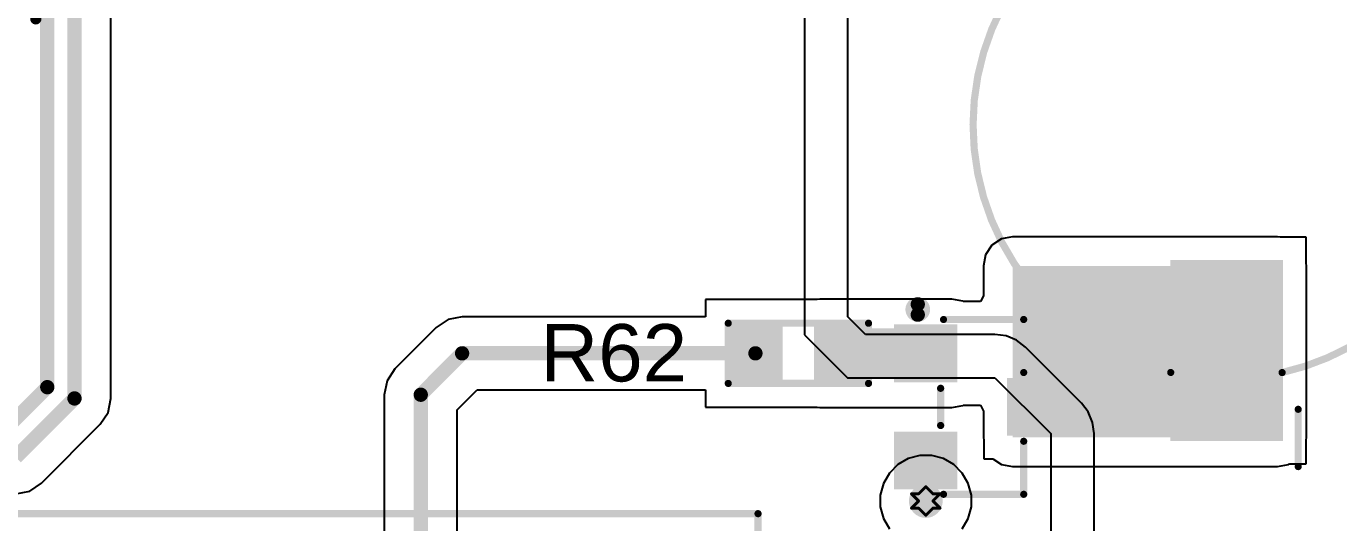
# Model space of a CAD drawing. Header units: inches. Extents: x -3 to 5437, y -3 to 5435.
# Drawn here: x 172.35 to 195.63, y 97.02 to 105.83 of the extents above; entities that cross this region are included whole.
import ezdxf

# ---------------------------------------------------------------- set-up
doc = ezdxf.new("R2010")
doc.units = ezdxf.units.IN
for name, color, linetype in [('Bottom Layer', 5, 'Continuous'), ('Drill Drawing', 1, 'Continuous'), ('GND', 16, 'Continuous'), ('PWR', 76, 'Continuous'), ('Top Layer', 1, 'Continuous'), ('Top Overlay', 2, 'Continuous'), ('Top Paste', 8, 'Continuous'), ('Top Solder', 216, 'Continuous'), ('Via Holes', 16, 'Continuous')]:
    doc.layers.add(name, color=color, linetype=linetype)
doc.styles.add('Arial', font='', dxfattribs={"height": 0.2})
doc.styles.get('Arial').set_extended_font_data('Arial')

# ---------------------------------------------------------------- blocks, each defined once
blk = doc.blocks.new('HC_12_M______SMD_10')
at = {"layer": 'Top Overlay'}
for points in [[(-14.173, 8.126, 0.127, 0.127, 0), (13.627, 8.126, 0.127, 0.127, 0)], [(13.627, -6.274, 0.127, 0.127, 0), (13.627, 8.126, 0.127, 0.127, 0)]]:
    blk.add_lwpolyline(points, format="xyseb", dxfattribs=at)
blk.add_lwpolyline([(13.595, 8.126, 0.0635, 0.0635, 1), (13.659, 8.126, 0.0635, 0.0635, 1)], format="xyseb", close=True, dxfattribs=at)
blk.add_lwpolyline([(13.595, 8.126, 0.0635, 0.0635, 1), (13.659, 8.126, 0.0635, 0.0635, 1)], format="xyseb", close=True, dxfattribs=at)
blk = doc.blocks.new('YS_SBZ9032C03R16_407')
at = {"layer": 'Top Layer'}
for points in [[(-5.5, 0.9), (-2.5, 0.9), (-2.5, -0.9), (-5.5, -0.9)], [(2.5, 0.9), (5.5, 0.9), (5.5, -0.9), (2.5, -0.9)]]:
    blk.add_hatch(color=1, dxfattribs=at).paths.add_polyline_path(points)
at = {"layer": 'Top Paste'}
for points in [[(-5.5, 0.9), (-2.5, 0.9), (-2.5, -0.9), (-5.5, -0.9)], [(2.5, 0.9), (5.5, 0.9), (5.5, -0.9), (2.5, -0.9)]]:
    blk.add_hatch(color=8, dxfattribs=at).paths.add_polyline_path(points)
at = {"layer": 'Top Solder'}
for points in [[(-5.602, 1.002), (-2.398, 1.002), (-2.398, -1.002), (-5.602, -1.002)], [(2.398, 1.002), (5.602, 1.002), (5.602, -1.002), (2.398, -1.002)]]:
    blk.add_hatch(color=216, dxfattribs=at).paths.add_polyline_path(points)
at = {"layer": 'Top Overlay'}
for points in [[(2.51, 6.543, 0.127, 0.127, 0), (-2.51, 6.543, 0.127, 0.127, 0)], [(-2.51, 3.735, 0.127, 0.127, 0), (-2.51, 6.543, 0.127, 0.127, 0)], [(2.51, 3.735, 0.127, 0.127, 0), (2.51, 6.543, 0.127, 0.127, 0)], [(-4.391, 0.984, 0.127, 0.127, -0.191928), (-2.51, 3.735, 0.127, 0.127, 0)], [(2.51, 3.735, 0.127, 0.127, -0.191928), (4.391, 0.984, 0.127, 0.127, 0)], [(-4.953, 1.075, 0.127, 0.127, 0), (-4.953, 2.091, 0.127, 0.127, 0)], [(-4.445, 1.575, 0.127, 0.127, 0), (-5.461, 1.575, 0.127, 0.127, 0)], [(6.058, 1.27, 0.127, 0.127, 0), (5.042, 1.27, 0.127, 0.127, 0)], [(4.389, -0.992, 0.127, 0.127, -0.799951), (-4.391, -0.984, 0.127, 0.127, 0)]]:
    blk.add_lwpolyline(points, format="xyseb", dxfattribs=at)
for points in [[(-2.542, 6.543, 0.0635, 0.0635, 1), (-2.479, 6.543, 0.0635, 0.0635, 1)], [(-2.542, 6.543, 0.0635, 0.0635, 1), (-2.479, 6.543, 0.0635, 0.0635, 1)], [(2.479, 6.543, 0.0635, 0.0635, 1), (2.542, 6.543, 0.0635, 0.0635, 1)], [(2.479, 6.543, 0.0635, 0.0635, 1), (2.542, 6.543, 0.0635, 0.0635, 1)], [(-2.542, 3.735, 0.0635, 0.0635, 1), (-2.479, 3.735, 0.0635, 0.0635, 1)], [(-2.542, 3.735, 0.0635, 0.0635, 1), (-2.479, 3.735, 0.0635, 0.0635, 1)], [(2.479, 3.735, 0.0635, 0.0635, 1), (2.542, 3.735, 0.0635, 0.0635, 1)], [(2.479, 3.735, 0.0635, 0.0635, 1), (2.542, 3.735, 0.0635, 0.0635, 1)], [(-4.985, 2.091, 0.0635, 0.0635, 1), (-4.921, 2.091, 0.0635, 0.0635, 1)], [(-5.493, 1.575, 0.0635, 0.0635, 1), (-5.429, 1.575, 0.0635, 0.0635, 1)], [(-4.477, 1.575, 0.0635, 0.0635, 1), (-4.413, 1.575, 0.0635, 0.0635, 1)], [(5.011, 1.27, 0.0635, 0.0635, 1), (5.074, 1.27, 0.0635, 0.0635, 1)], [(6.027, 1.27, 0.0635, 0.0635, 1), (6.09, 1.27, 0.0635, 0.0635, 1)], [(-4.985, 1.075, 0.0635, 0.0635, 1), (-4.921, 1.075, 0.0635, 0.0635, 1)], [(-4.423, 0.984, 0.0635, 0.0635, 1), (-4.359, 0.984, 0.0635, 0.0635, 1)], [(4.359, 0.984, 0.0635, 0.0635, 1), (4.423, 0.984, 0.0635, 0.0635, 1)], [(-4.423, -0.984, 0.0635, 0.0635, 1), (-4.359, -0.984, 0.0635, 0.0635, 1)], [(4.358, -0.992, 0.0635, 0.0635, 1), (4.421, -0.992, 0.0635, 0.0635, 1)]]:
    blk.add_lwpolyline(points, format="xyseb", close=True, dxfattribs=at)
blk = doc.blocks.new('TL3300CF160Q_416')
at = {"layer": 'Top Layer'}
for points in [[(-6.5, 1.6), (-9, 1.6), (-9, 3.4), (-6.5, 3.4)], [(9, 1.6), (6.5, 1.6), (6.5, 3.4), (9, 3.4)], [(-6.5, -3.4), (-9, -3.4), (-9, -1.6), (-6.5, -1.6)], [(9, -3.4), (6.5, -3.4), (6.5, -1.6), (9, -1.6)]]:
    blk.add_hatch(color=1, dxfattribs=at).paths.add_polyline_path(points)
at = {"layer": 'Top Paste'}
for points in [[(-6.5, 1.6), (-9, 1.6), (-9, 3.4), (-6.5, 3.4)], [(9, 1.6), (6.5, 1.6), (6.5, 3.4), (9, 3.4)], [(-6.5, -3.4), (-9, -3.4), (-9, -1.6), (-6.5, -1.6)], [(9, -3.4), (6.5, -3.4), (6.5, -1.6), (9, -1.6)]]:
    blk.add_hatch(color=8, dxfattribs=at).paths.add_polyline_path(points)
at = {"layer": 'Top Solder'}
for points in [[(-6.398, 1.498), (-9.102, 1.498), (-9.102, 3.502), (-6.398, 3.502)], [(9.102, 1.498), (6.398, 1.498), (6.398, 3.502), (9.102, 3.502)], [(-6.398, -3.502), (-9.102, -3.502), (-9.102, -1.498), (-6.398, -1.498)], [(9.102, -3.502), (6.398, -3.502), (6.398, -1.498), (9.102, -1.498)]]:
    blk.add_hatch(color=216, dxfattribs=at).paths.add_polyline_path(points)
at = {"layer": 'Top Overlay'}
for points in [[(-4.724, 6.121, 0.2, 0.2, 0), (-5.639, 5.207, 0.2, 0.2, 0)], [(-4.724, 6.121, 0.2, 0.2, 0), (4.724, 6.121, 0.2, 0.2, 0)], [(4.724, 6.121, 0.2, 0.2, 0), (5.639, 5.207, 0.2, 0.2, 0)], [(-6.121, 1.342, 0.2, 0.2, 0), (-6.121, -1.295, 0.2, 0.2, 0)], [(6.147, 1.368, 0.2, 0.2, 0), (6.147, -1.397, 0.2, 0.2, 0)], [(-5.639, -5.207, 0.2, 0.2, 0), (-4.724, -6.121, 0.2, 0.2, 0)], [(5.639, -5.207, 0.2, 0.2, 0), (4.724, -6.121, 0.2, 0.2, 0)], [(-4.724, -6.121, 0.2, 0.2, 0), (4.724, -6.121, 0.2, 0.2, 0)]]:
    blk.add_lwpolyline(points, format="xyseb", dxfattribs=at)
for points in [[(-4.774, 6.121, 0.1, 0.1, 1), (-4.674, 6.121, 0.1, 0.1, 1)], [(-4.774, 6.121, 0.1, 0.1, 1), (-4.674, 6.121, 0.1, 0.1, 1)], [(4.674, 6.121, 0.1, 0.1, 1), (4.774, 6.121, 0.1, 0.1, 1)], [(4.674, 6.121, 0.1, 0.1, 1), (4.774, 6.121, 0.1, 0.1, 1)], [(-5.689, 5.207, 0.1, 0.1, 1), (-5.589, 5.207, 0.1, 0.1, 1)], [(5.589, 5.207, 0.1, 0.1, 1), (5.689, 5.207, 0.1, 0.1, 1)], [(-6.171, 1.342, 0.1, 0.1, 1), (-6.071, 1.342, 0.1, 0.1, 1)], [(6.097, 1.368, 0.1, 0.1, 1), (6.197, 1.368, 0.1, 0.1, 1)], [(-8.43, 0.993, 0.254, 0.254, 1), (-8.97, 0.993, 0.254, 0.254, 1)], [(-9.034, 0.993, 0.127, 0.127, 1), (-8.907, 0.993, 0.127, 0.127, 1)], [(-8.494, 0.993, 0.127, 0.127, 1), (-8.367, 0.993, 0.127, 0.127, 1)], [(-6.171, -1.295, 0.1, 0.1, 1), (-6.071, -1.295, 0.1, 0.1, 1)], [(6.097, -1.397, 0.1, 0.1, 1), (6.197, -1.397, 0.1, 0.1, 1)], [(-5.689, -5.207, 0.1, 0.1, 1), (-5.589, -5.207, 0.1, 0.1, 1)], [(5.589, -5.207, 0.1, 0.1, 1), (5.689, -5.207, 0.1, 0.1, 1)], [(-4.774, -6.121, 0.1, 0.1, 1), (-4.674, -6.121, 0.1, 0.1, 1)], [(-4.774, -6.121, 0.1, 0.1, 1), (-4.674, -6.121, 0.1, 0.1, 1)], [(4.674, -6.121, 0.1, 0.1, 1), (4.774, -6.121, 0.1, 0.1, 1)], [(4.674, -6.121, 0.1, 0.1, 1), (4.774, -6.121, 0.1, 0.1, 1)]]:
    blk.add_lwpolyline(points, format="xyseb", close=True, dxfattribs=at)
blk = doc.blocks.new('RES_0603_419')
at = {"layer": 'Top Layer'}
for points in [[(-0.381, 0.4445), (-0.381, -0.4445), (-1.143, -0.4445), (-1.143, 0.4445)], [(1.143, 0.4445), (1.143, -0.4445), (0.381, -0.4445), (0.381, 0.4445)]]:
    blk.add_hatch(color=1, dxfattribs=at).paths.add_polyline_path(points)
at = {"layer": 'Top Paste'}
for points in [[(-0.381, 0.4445), (-0.381, -0.4445), (-1.143, -0.4445), (-1.143, 0.4445)], [(1.143, 0.4445), (1.143, -0.4445), (0.381, -0.4445), (0.381, 0.4445)]]:
    blk.add_hatch(color=8, dxfattribs=at).paths.add_polyline_path(points)
at = {"layer": 'Top Solder'}
for points in [[(-0.2794, 0.5461), (-0.2794, -0.5461), (-1.2446, -0.5461), (-1.2446, 0.5461)], [(1.2446, 0.5461), (1.2446, -0.5461), (0.2794, -0.5461), (0.2794, 0.5461)]]:
    blk.add_hatch(color=216, dxfattribs=at).paths.add_polyline_path(points)
at = {"layer": 'Top Overlay'}
for points in [[(-1.2446, 0.5334, 0.127, 0.127, 0), (-1.2446, -0.5334, 0.127, 0.127, 0)], [(1.2446, 0.5334, 0.127, 0.127, 0), (-1.2446, 0.5334, 0.127, 0.127, 0)], [(1.2446, 0.5334, 0.127, 0.127, 0), (1.2446, -0.5334, 0.127, 0.127, 0)], [(1.2446, -0.5334, 0.127, 0.127, 0), (-1.2446, -0.5334, 0.127, 0.127, 0)]]:
    blk.add_lwpolyline(points, format="xyseb", dxfattribs=at)
for points in [[(-1.27635, 0.5334, 0.0635, 0.0635, 1), (-1.21285, 0.5334, 0.0635, 0.0635, 1)], [(-1.27635, 0.5334, 0.0635, 0.0635, 1), (-1.21285, 0.5334, 0.0635, 0.0635, 1)], [(1.21285, 0.5334, 0.0635, 0.0635, 1), (1.27635, 0.5334, 0.0635, 0.0635, 1)], [(1.21285, 0.5334, 0.0635, 0.0635, 1), (1.27635, 0.5334, 0.0635, 0.0635, 1)], [(-1.27635, -0.5334, 0.0635, 0.0635, 1), (-1.21285, -0.5334, 0.0635, 0.0635, 1)], [(-1.27635, -0.5334, 0.0635, 0.0635, 1), (-1.21285, -0.5334, 0.0635, 0.0635, 1)], [(1.21285, -0.5334, 0.0635, 0.0635, 1), (1.27635, -0.5334, 0.0635, 0.0635, 1)], [(1.21285, -0.5334, 0.0635, 0.0635, 1), (1.27635, -0.5334, 0.0635, 0.0635, 1)]]:
    blk.add_lwpolyline(points, format="xyseb", close=True, dxfattribs=at)
blk = doc.blocks.new('SOT_23_454')
at = {"layer": 'Top Layer'}
for points in [[(-0.41, 1.46), (0.41, 1.46), (0.41, 0.54), (-0.41, 0.54)], [(-1.36, -0.54), (-0.54, -0.54), (-0.54, -1.46), (-1.36, -1.46)], [(0.54, -0.54), (1.36, -0.54), (1.36, -1.46), (0.54, -1.46)]]:
    blk.add_hatch(color=1, dxfattribs=at).paths.add_polyline_path(points)
at = {"layer": 'Top Paste'}
for points in [[(-0.41, 1.46), (0.41, 1.46), (0.41, 0.54), (-0.41, 0.54)], [(-1.36, -0.54), (-0.54, -0.54), (-0.54, -1.46), (-1.36, -1.46)], [(0.54, -0.54), (1.36, -0.54), (1.36, -1.46), (0.54, -1.46)]]:
    blk.add_hatch(color=8, dxfattribs=at).paths.add_polyline_path(points)
at = {"layer": 'Top Solder'}
for points in [[(-0.512, 1.562), (0.512, 1.562), (0.512, 0.438), (-0.512, 0.438)], [(-1.462, -0.438), (-0.438, -0.438), (-0.438, -1.562), (-1.462, -1.562)], [(0.438, -0.438), (1.462, -0.438), (1.462, -1.562), (0.438, -1.562)]]:
    blk.add_hatch(color=216, dxfattribs=at).paths.add_polyline_path(points)
at = {"layer": 'Top Overlay'}
for points in [[(-1.549, -0.686, 0.127, 0.127, 0), (-1.549, 0.737, 0.127, 0.127, 0)], [(-0.61, 0.737, 0.127, 0.127, 0), (-1.549, 0.737, 0.127, 0.127, 0)], [(1.549, 0.737, 0.127, 0.127, 0), (0.61, 0.737, 0.127, 0.127, 0)], [(1.549, -0.686, 0.127, 0.127, 0), (1.549, 0.737, 0.127, 0.127, 0)], [(0.33, -0.737, 0.127, 0.127, 0), (-0.33, -0.737, 0.127, 0.127, 0)]]:
    blk.add_lwpolyline(points, format="xyseb", dxfattribs=at)
for points in [[(-1.581, 0.737, 0.0635, 0.0635, 1), (-1.518, 0.737, 0.0635, 0.0635, 1)], [(-1.581, 0.737, 0.0635, 0.0635, 1), (-1.518, 0.737, 0.0635, 0.0635, 1)], [(-0.641, 0.737, 0.0635, 0.0635, 1), (-0.578, 0.737, 0.0635, 0.0635, 1)], [(0.578, 0.737, 0.0635, 0.0635, 1), (0.641, 0.737, 0.0635, 0.0635, 1)], [(1.518, 0.737, 0.0635, 0.0635, 1), (1.581, 0.737, 0.0635, 0.0635, 1)], [(1.518, 0.737, 0.0635, 0.0635, 1), (1.581, 0.737, 0.0635, 0.0635, 1)], [(-1.581, -0.686, 0.0635, 0.0635, 1), (-1.518, -0.686, 0.0635, 0.0635, 1)], [(-0.362, -0.737, 0.0635, 0.0635, 1), (-0.298, -0.737, 0.0635, 0.0635, 1)], [(0.298, -0.737, 0.0635, 0.0635, 1), (0.362, -0.737, 0.0635, 0.0635, 1)], [(1.518, -0.686, 0.0635, 0.0635, 1), (1.581, -0.686, 0.0635, 0.0635, 1)], [(-1.636, -1.143, 0.254, 0.254, 1), (-1.819, -1.143, 0.254, 0.254, 1)], [(-1.882, -1.143, 0.127, 0.127, 1), (-1.755, -1.143, 0.127, 0.127, 1)], [(-1.699, -1.143, 0.127, 0.127, 1), (-1.572, -1.143, 0.127, 0.127, 1)]]:
    blk.add_lwpolyline(points, format="xyseb", close=True, dxfattribs=at)

msp = doc.modelspace()

# ---------------------------------------------------------------- hatches: boundary and pattern name
at = {"layer": 'Bottom Layer'}
h = msp.add_hatch(color=5, dxfattribs=at)
edge = h.paths.add_edge_path()
edge.add_arc((188.308, 97.409), 0.3, 0, 360)
at = {"layer": 'GND'}
h = msp.add_hatch(color=16, dxfattribs=at)
edge = h.paths.add_edge_path()
edge.add_arc((188.308, 97.409), 0.3, 0, 360)
at = {"layer": 'PWR'}
h = msp.add_hatch(color=76, dxfattribs=at)
edge = h.paths.add_edge_path()
edge.add_arc((188.308, 97.409), 0.3, 0, 360)
at = {"layer": 'Top Layer'}
for points in [[(189.848, 98.537), (194.546, 98.537), (194.546, 101.577), (189.848, 101.577)], [(186.428, 99.582), (188.768, 99.582), (188.768, 100.471), (186.428, 100.471)]]:
    msp.add_hatch(color=1, dxfattribs=at).paths.add_polyline_path(points)
h = msp.add_hatch(color=1, dxfattribs=at)
edge = h.paths.add_edge_path()
edge.add_arc((188.308, 97.409), 0.3, 0, 360)
at = {"layer": 'Via Holes'}
h = msp.add_hatch(color=7, dxfattribs=at)
edge = h.paths.add_edge_path()
edge.add_arc((188.308, 97.409), 0.15, 0, 360)

# ---------------------------------------------------------------- linework, layer by layer
at = {"layer": 'Drill Drawing'}
for points in [[(188.181, 97.536, 0.0508, 0.0508, 0), (188.308, 97.663, 0.0508, 0.0508, 0)], [(188.308, 97.663, 0.0508, 0.0508, 0), (188.435, 97.536, 0.0508, 0.0508, 0)], [(188.054, 97.536, 0.0508, 0.0508, 0), (188.181, 97.409, 0.0508, 0.0508, 0)], [(188.054, 97.536, 0.0508, 0.0508, 0), (188.181, 97.536, 0.0508, 0.0508, 0)], [(188.054, 97.282, 0.0508, 0.0508, 0), (188.181, 97.409, 0.0508, 0.0508, 0)], [(188.435, 97.536, 0.0508, 0.0508, 0), (188.562, 97.536, 0.0508, 0.0508, 0)], [(188.435, 97.409, 0.0508, 0.0508, 0), (188.562, 97.536, 0.0508, 0.0508, 0)], [(188.435, 97.409, 0.0508, 0.0508, 0), (188.562, 97.282, 0.0508, 0.0508, 0)], [(188.054, 97.282, 0.0508, 0.0508, 0), (188.181, 97.282, 0.0508, 0.0508, 0)], [(188.181, 97.282, 0.0508, 0.0508, 0), (188.308, 97.155, 0.0508, 0.0508, 0)], [(188.308, 97.155, 0.0508, 0.0508, 0), (188.435, 97.282, 0.0508, 0.0508, 0)], [(188.435, 97.282, 0.0508, 0.0508, 0), (188.562, 97.282, 0.0508, 0.0508, 0)]]:
    msp.add_lwpolyline(points, format="xyseb", dxfattribs=at)
for points in [[(188.295, 97.663, 0.0254, 0.0254, 1), (188.32, 97.663, 0.0254, 0.0254, 1)], [(188.295, 97.663, 0.0254, 0.0254, 1), (188.32, 97.663, 0.0254, 0.0254, 1)], [(188.041, 97.536, 0.0254, 0.0254, 1), (188.066, 97.536, 0.0254, 0.0254, 1)], [(188.041, 97.536, 0.0254, 0.0254, 1), (188.066, 97.536, 0.0254, 0.0254, 1)], [(188.168, 97.536, 0.0254, 0.0254, 1), (188.193, 97.536, 0.0254, 0.0254, 1)], [(188.168, 97.536, 0.0254, 0.0254, 1), (188.193, 97.536, 0.0254, 0.0254, 1)], [(188.168, 97.409, 0.0254, 0.0254, 1), (188.193, 97.409, 0.0254, 0.0254, 1)], [(188.168, 97.409, 0.0254, 0.0254, 1), (188.193, 97.409, 0.0254, 0.0254, 1)], [(188.422, 97.536, 0.0254, 0.0254, 1), (188.447, 97.536, 0.0254, 0.0254, 1)], [(188.422, 97.536, 0.0254, 0.0254, 1), (188.447, 97.536, 0.0254, 0.0254, 1)], [(188.422, 97.409, 0.0254, 0.0254, 1), (188.447, 97.409, 0.0254, 0.0254, 1)], [(188.422, 97.409, 0.0254, 0.0254, 1), (188.447, 97.409, 0.0254, 0.0254, 1)], [(188.549, 97.536, 0.0254, 0.0254, 1), (188.574, 97.536, 0.0254, 0.0254, 1)], [(188.549, 97.536, 0.0254, 0.0254, 1), (188.574, 97.536, 0.0254, 0.0254, 1)], [(188.041, 97.282, 0.0254, 0.0254, 1), (188.066, 97.282, 0.0254, 0.0254, 1)], [(188.041, 97.282, 0.0254, 0.0254, 1), (188.066, 97.282, 0.0254, 0.0254, 1)], [(188.168, 97.282, 0.0254, 0.0254, 1), (188.193, 97.282, 0.0254, 0.0254, 1)], [(188.168, 97.282, 0.0254, 0.0254, 1), (188.193, 97.282, 0.0254, 0.0254, 1)], [(188.295, 97.155, 0.0254, 0.0254, 1), (188.32, 97.155, 0.0254, 0.0254, 1)], [(188.295, 97.155, 0.0254, 0.0254, 1), (188.32, 97.155, 0.0254, 0.0254, 1)], [(188.422, 97.282, 0.0254, 0.0254, 1), (188.447, 97.282, 0.0254, 0.0254, 1)], [(188.422, 97.282, 0.0254, 0.0254, 1), (188.447, 97.282, 0.0254, 0.0254, 1)], [(188.549, 97.282, 0.0254, 0.0254, 1), (188.574, 97.282, 0.0254, 0.0254, 1)], [(188.549, 97.282, 0.0254, 0.0254, 1), (188.574, 97.282, 0.0254, 0.0254, 1)]]:
    msp.add_lwpolyline(points, format="xyseb", close=True, dxfattribs=at)
at = {"layer": 'PWR'}
for p, q in [((186.157, 116.11), (186.157, 100.355)), ((186.925, 100.674), (186.925, 116.11)), ((187.237, 100.362), (186.925, 100.674)), ((186.157, 100.355), (186.919, 99.593)), ((189.535, 100.362), (187.237, 100.362)), ((189.734, 100.336), (189.535, 100.362)), ((189.919, 100.259), (189.734, 100.336)), ((190.078, 100.137), (189.919, 100.259)), ((191.069, 99.146), (190.078, 100.137)), ((186.919, 99.593), (189.535, 99.593)), ((189.535, 99.593), (190.525, 98.603)), ((191.191, 98.987), (191.069, 99.146)), ((191.268, 98.802), (191.191, 98.987)), ((191.294, 98.603), (191.268, 98.802)), ((190.525, 98.603), (190.525, 87.881)), ((191.294, 87.881), (191.294, 98.603)), ((187.812, 98.056), (187.661, 97.905)), ((187.996, 98.162), (187.812, 98.056)), ((188.201, 98.217), (187.996, 98.162)), ((188.414, 98.217), (188.201, 98.217)), ((188.62, 98.162), (188.414, 98.217)), ((188.804, 98.056), (188.62, 98.162)), ((188.954, 97.905), (188.804, 98.056)), ((187.661, 97.905), (187.555, 97.721)), ((189.061, 97.721), (188.954, 97.905)), ((187.555, 97.721), (187.5, 97.515)), ((189.116, 97.515), (189.061, 97.721)), ((187.5, 97.515), (187.5, 97.303)), ((189.116, 97.303), (189.116, 97.515)), ((187.5, 97.303), (187.555, 97.097)), ((189.061, 97.097), (189.116, 97.303)), ((187.555, 97.097), (187.661, 96.913)), ((188.954, 96.913), (189.061, 97.097))]:
    msp.add_line(p, q, dxfattribs=at)
at = {"layer": 'Top Layer'}
for p, q in [((173.85, 99.227), (173.85, 115.179)), ((189.65, 102.055), (189.481, 101.943)), ((189.848, 102.095), (189.65, 102.055)), ((194.546, 102.095), (189.848, 102.095)), ((194.596, 102.085), (194.546, 102.095)), ((195.054, 102.085), (194.596, 102.085)), ((195.054, 101.627), (195.054, 102.085)), ((189.369, 101.775), (189.33, 101.577)), ((189.481, 101.943), (189.369, 101.775)), ((189.33, 101.577), (189.33, 101.049)), ((195.064, 101.577), (195.054, 101.627)), ((195.064, 98.537), (195.064, 101.577)), ((186.378, 100.979), (184.396, 100.979)), ((184.396, 100.979), (184.396, 100.674)), ((186.428, 100.989), (186.378, 100.979)), ((188.768, 100.989), (186.428, 100.989)), ((188.966, 100.95), (188.768, 100.989)), ((188.973, 100.945), (188.966, 100.95)), ((189.203, 100.945), (188.973, 100.945)), ((189.276, 100.945), (189.203, 100.945)), ((189.33, 101.049), (189.276, 100.945)), ((179.832, 100.625), (179.622, 100.484)), ((180.08, 100.674), (179.832, 100.625)), ((184.396, 100.674), (180.08, 100.674)), ((179.622, 100.484), (178.888, 99.751)), ((178.888, 99.751), (178.748, 99.54)), ((178.748, 99.54), (178.699, 99.293)), ((173.8, 98.979), (173.85, 99.227)), ((178.699, 99.293), (178.699, 76.585)), ((179.993, 99.025), (180.348, 99.379)), ((180.348, 99.379), (184.396, 99.379)), ((184.396, 99.379), (184.396, 99.074)), ((173.66, 98.769), (173.8, 98.979)), ((179.993, 68.625), (179.993, 99.025)), ((184.396, 99.074), (186.378, 99.074)), ((186.378, 99.074), (186.428, 99.064)), ((186.428, 99.064), (188.768, 99.064)), ((188.768, 99.064), (188.966, 99.104)), ((188.966, 99.104), (188.973, 99.109)), ((188.973, 99.109), (189.276, 99.109)), ((189.276, 99.109), (189.33, 99.004)), ((189.33, 99.004), (189.33, 98.537)), ((172.617, 97.726), (173.66, 98.769)), ((189.33, 98.537), (189.34, 98.487)), ((195.054, 98.487), (195.064, 98.537)), ((189.34, 98.487), (189.34, 98.159)), ((195.054, 98.069), (195.054, 98.487)), ((189.34, 98.159), (189.499, 98.159)), ((189.499, 98.159), (189.65, 98.058)), ((189.65, 98.058), (189.848, 98.019)), ((194.546, 98.019), (194.744, 98.058)), ((194.744, 98.058), (194.761, 98.069)), ((194.761, 98.069), (195.054, 98.069)), ((189.848, 98.019), (194.546, 98.019)), ((172.159, 97.536), (172.407, 97.586)), ((172.407, 97.586), (172.617, 97.726))]:
    msp.add_line(p, q, dxfattribs=at)
for points in [[(172.72, 99.427, 0.254, 0.254, 0), (172.72, 119.155, 0.254, 0.254, 0)], [(173.202, 99.227, 0.254, 0.254, 0), (173.202, 115.447, 0.254, 0.254, 0)], [(179.346, 99.293, 0.254, 0.254, 0), (180.08, 100.027, 0.254, 0.254, 0)], [(180.08, 100.027, 0.254, 0.254, 0), (185.285, 100.027, 0.254, 0.254, 0)], [(171.959, 98.666, 0.254, 0.254, 0), (172.72, 99.427, 0.254, 0.254, 0)], [(172.159, 98.184, 0.254, 0.254, 0), (173.202, 99.227, 0.254, 0.254, 0)], [(179.346, 68.625, 0.254, 0.254, 0), (179.346, 99.293, 0.254, 0.254, 0)]]:
    msp.add_lwpolyline(points, format="xyseb", dxfattribs=at)
for points in [[(180.016, 100.027, 0.127, 0.127, 1), (180.143, 100.027, 0.127, 0.127, 1)], [(180.016, 100.027, 0.127, 0.127, 1), (180.143, 100.027, 0.127, 0.127, 1)], [(185.221, 100.027, 0.127, 0.127, 1), (185.348, 100.027, 0.127, 0.127, 1)], [(172.656, 99.427, 0.127, 0.127, 1), (172.783, 99.427, 0.127, 0.127, 1)], [(172.656, 99.427, 0.127, 0.127, 1), (172.783, 99.427, 0.127, 0.127, 1)], [(173.139, 99.227, 0.127, 0.127, 1), (173.266, 99.227, 0.127, 0.127, 1)], [(173.139, 99.227, 0.127, 0.127, 1), (173.266, 99.227, 0.127, 0.127, 1)], [(179.283, 99.293, 0.127, 0.127, 1), (179.41, 99.293, 0.127, 0.127, 1)], [(179.283, 99.293, 0.127, 0.127, 1), (179.41, 99.293, 0.127, 0.127, 1)]]:
    msp.add_lwpolyline(points, format="xyseb", close=True, dxfattribs=at)

# ---------------------------------------------------------------- block references
for name, p, rotation in [('TL3300CF160Q_416', (167.309, 111.596), 90), ('YS_SBZ9032C03R16_407', (193.646, 104.077), 270), ('SOT_23_454', (189.308, 99.077), 270), ('RES_0603_419', (186.047, 100.027), 180)]:
    msp.add_blockref(name, p, dxfattribs=dict(rotation=rotation))
msp.add_blockref('HC_12_M______SMD_10', (171.704, 89.058))

# ---------------------------------------------------------------- texts
at = {"layer": 'Top Overlay', "style": 'Arial'}
msp.add_text('R62', height=1.016, dxfattribs=at).set_placement((181.47, 99.529))

doc.saveas('drawing.dxf')
